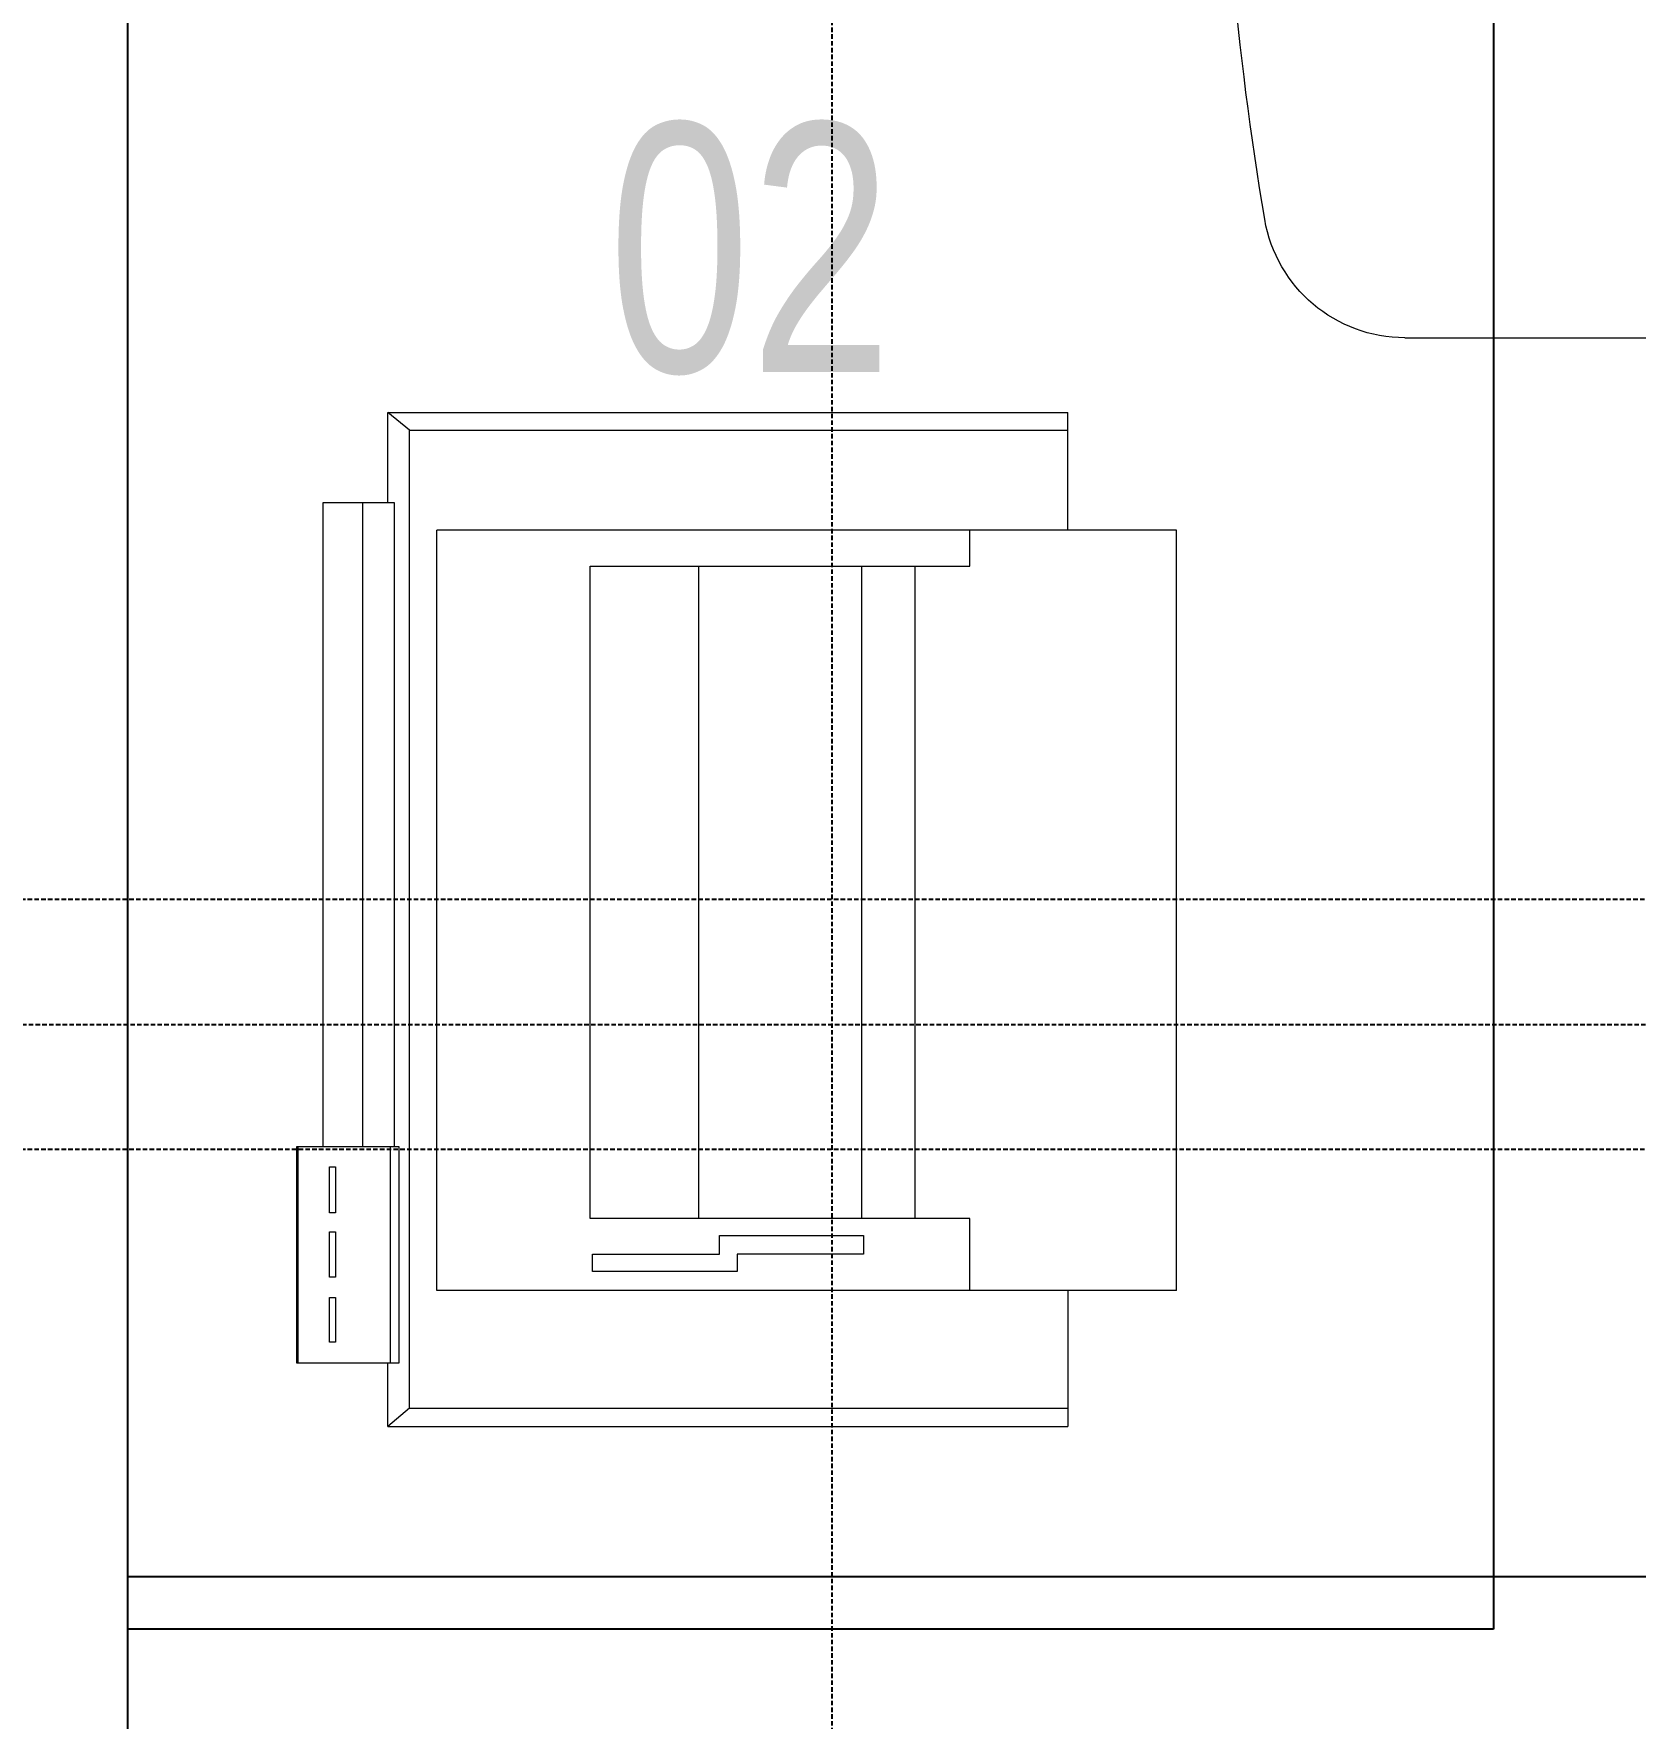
# Model space of a CAD drawing. Extents: x -12260 to 57327, y -29287 to 19916.
# Drawn here: x 19182 to 19745, y 2598 to 3190 of the extents above; entities that cross this region are included whole.
import ezdxf

# ---------------------------------------------------------------- set-up
doc = ezdxf.new("R2010")
doc.units = 0
doc.header["$LTSCALE"] = 0.25
doc.linetypes.add('DASHDOT', pattern=[25.4, 12.7, -6.35, 0, -6.35])
doc.linetypes.add('HIDDEN', pattern=[9.525, 6.35, -3.175])
for name, color, linetype, lineweight in [('01-First Floor-FUR$0$72_EGR_EQP_TAG', 142, 'Continuous', 5), ('01-First Floor-FUR$0$LOADING', 253, 'Continuous', 5), ('01-First Floor-FUR$0$Walls', 251, 'Continuous', 5), ('E-LITE-CLNG-CNDT', 6, 'DASHDOT', 35), ('E-POWR-FLOR-CNDT', 6, 'HIDDEN', 25)]:
    doc.layers.add(name, color=color, linetype=linetype, lineweight=lineweight)
doc.layers.add('01-First Floor-FUR$0$FALSE CEILING', color=251, linetype='Continuous')
doc.styles.add('01-First Floor-FUR$0$X3G_ENTITY_257CFD', font='swisscl.ttf', dxfattribs={"height": 200})

# ---------------------------------------------------------------- blocks, each defined once
blk = doc.blocks.new('01-First Floor-FUR$0$ITPPLT2C-P')
at = {"color": 0}
for p, q in [((0.02286, 0.03177), (0.26184, 0.03177)), ((0.03041, 0.02557), (0.02286, 0.03177)), ((0.02286, 0), (0.02286, 0.03177)), ((0.26184, -0.00959), (0.26184, 0.03177)), ((0.03041, -0.31823), (0.03041, 0.02557)), ((0.03041, 0.02557), (0.26184, 0.02557)), ((0, 0), (0, -0.22622)), ((0.02518, 0), (0, 0)), ((0.01395, 0), (0.01395, -0.22622)), ((0.02518, 0), (0.01395, 0)), ((0.02518, -0.22622), (0.02518, 0)), ((0.0401, -0.27688), (0.0401, -0.00959)), ((0.3, -0.00959), (0.0401, -0.00959)), ((0.22741, -0.02218), (0.22741, -0.00959)), ((0.3, -0.27688), (0.3, -0.00959)), ((0.09395, -0.2515), (0.09395, -0.02218)), ((0.09395, -0.02218), (0.22741, -0.02218)), ((0.13211, -0.2515), (0.13211, -0.02218)), ((0.18945, -0.2515), (0.18945, -0.02218)), ((0.20824, -0.2515), (0.20824, -0.02218)), ((-0.0091, -0.22622), (0.02673, -0.22622)), ((-0.0091, -0.30235), (-0.0091, -0.22622)), ((-0.00872, -0.22622), (0.02363, -0.22622)), ((-0.00872, -0.30235), (-0.00872, -0.22622)), ((0, -0.22622), (0.02518, -0.22622)), ((0.01395, -0.22622), (0.02518, -0.22622)), ((0.02363, -0.22622), (0.02363, -0.30235)), ((0.02673, -0.22622), (0.02673, -0.30235)), ((0.00232, -0.24947), (0.00232, -0.23339)), ((0.00232, -0.23339), (0.00446, -0.23339)), ((0.00446, -0.23339), (0.00446, -0.24947)), ((0.00446, -0.24947), (0.00232, -0.24947)), ((0.22741, -0.2515), (0.09395, -0.2515)), ((0.22741, -0.27688), (0.22741, -0.2515)), ((0.00232, -0.27213), (0.00232, -0.25625)), ((0.00232, -0.25625), (0.00446, -0.25625)), ((0.00446, -0.25625), (0.00446, -0.27213)), ((0.13947, -0.2575), (0.19003, -0.2575)), ((0.13947, -0.26409), (0.13947, -0.2575)), ((0.19003, -0.2575), (0.19003, -0.26409)), ((0.09472, -0.2701), (0.09472, -0.26409)), ((0.09472, -0.26409), (0.13947, -0.26409)), ((0.19003, -0.26409), (0.14567, -0.26409)), ((0.14567, -0.26409), (0.14567, -0.2701)), ((0.00446, -0.27213), (0.00232, -0.27213)), ((0.14567, -0.2701), (0.09472, -0.2701)), ((0.3, -0.27688), (0.0401, -0.27688)), ((0.26184, -0.27688), (0.26184, -0.32462)), ((0.00232, -0.29499), (0.00232, -0.2793)), ((0.00232, -0.2793), (0.00446, -0.2793)), ((0.00446, -0.2793), (0.00446, -0.29499)), ((0.00446, -0.29499), (0.00232, -0.29499)), ((0.02673, -0.30235), (-0.0091, -0.30235)), ((0.02363, -0.30235), (-0.00872, -0.30235)), ((0.02286, -0.32462), (0.02286, -0.30235)), ((0.03041, -0.31823), (0.02286, -0.32462)), ((0.03041, -0.31823), (0.26184, -0.31823)), ((0.02286, -0.32462), (0.26184, -0.32462))]:
    blk.add_line(p, q, dxfattribs=at)
blk = doc.blocks.new('01-First Floor-FUR$0$GF21018-P')
at = {"color": 0}
blk.add_line((0.22049, 0.47563), (0.22049, 0.0675), dxfattribs=at)
for centre, radius, start, end in [((-0.0001, -0.52948), 1.06948, 80.36712, 99.63288), ((0.17049, 0.47563), 0.05, 0, 80.36712)]:
    blk.add_arc(centre, radius, start, end, dxfattribs=at)
blk = doc.blocks.new('01-First Floor-FUR')
at = {"layer": '01-First Floor-FUR$0$FALSE CEILING'}
for p, q in [((19695.56, 4530, -0.1), (19695.56, 2629.1, -0.1)), ((19695.56, 2629.1, -0.1), (19215.56, 2629.1, -0.1))]:
    blk.add_line(p, q, dxfattribs=at)
at = {"layer": '01-First Floor-FUR$0$FALSE CEILING', "linetype": 'Continuous'}
blk.add_line((19215.56, 2647.62), (23215.47, 2647.62), dxfattribs=at)
at = {"layer": '01-First Floor-FUR$0$FALSE CEILING', "elevation": 0}
blk.add_lwpolyline([(23215.47, 1447.62), (19215.56, 1447.62), (19215.56, 5010), (23215.47, 5010)], close=True, dxfattribs=at)
at = {"layer": '01-First Floor-FUR$0$LOADING'}
for p, q in [((19695.56, 4530, -0.1), (19695.56, 2629.1, -0.1)), ((19695.56, 2629.1, -0.1), (19215.56, 2629.1, -0.1))]:
    blk.add_line(p, q, dxfattribs=at)
at = {"layer": '01-First Floor-FUR$0$Walls'}
blk.add_line((19215.56, 1447.62), (19215.56, 5010), dxfattribs=at)
at = {"layer": '01-First Floor-FUR$0$LOADING', "extrusion": (7.77426e-06, 2.24021e-05, 1), "xscale": -1000, "yscale": 1000.000000000001, "zscale": 1000, "rotation": 90.00141075505213}
blk.add_blockref('01-First Floor-FUR$0$GF21018-P', (20140.04, 3303.57, 0.13), dxfattribs=at)
at = {"layer": '01-First Floor-FUR$0$LOADING', "extrusion": (-7.77425e-06, 2.55393e-17, -1), "xscale": -1000, "yscale": 999.9999999999976, "zscale": 1000}
blk.add_blockref('01-First Floor-FUR$0$ITPPLT2C-P', (-19284.06, 3024.98, -0.05), dxfattribs=at)
at = {"layer": '01-First Floor-FUR$0$72_EGR_EQP_TAG', "insert": (19434.29, 3158.5, -0.1), "char_height": 87.473, "attachment_point": 2, "style": '01-First Floor-FUR$0$X3G_ENTITY_257CFD'}
blk.add_mtext('02', dxfattribs=at)

msp = doc.modelspace()

# ---------------------------------------------------------------- linework, layer by layer
at = {"layer": 'E-POWR-FLOR-CNDT'}
for points in [[(25215.56, 7052.56), (24924.25, 6739.87), (24924.25, 2960.63, -0.414214), (24849.25, 2885.63), (6785.8, 2885.63, -0.357236), (6712.27, 2945.85), (6553.26, 3736.89)], [(25215.56, 25.93), (24999.25, 25.93, -0.414214), (24924.25, 100.93), (24924.25, 2722.71, 0.414214), (24849.25, 2797.71), (6693.24, 2797.71, -0.392468), (6618.45, 2867.11), (6553.26, 3736.89)], [(6553.26, 3736.89), (6683.6, 2905.06, 0.369387), (6757.7, 2841.67), (24947.51, 2841.67, 0.191985), (24999.11, 2862.24), (25215.56, 3067.44)]]:
    msp.add_lwpolyline(points, format="xyb", dxfattribs=at)
at = {"layer": 'E-POWR-FLOR-CNDT', "elevation": 0}
msp.add_lwpolyline([(21673.38, 1571.37), (21549.63, 1695.11), (19563.05, 1695.11, -0.414214), (19463.05, 1795.11), (19463.05, 3201.83), (19339.31, 3325.58)], format="xyb", dxfattribs=at)

# ---------------------------------------------------------------- block references
at = {"layer": 'E-LITE-CLNG-CNDT'}
msp.add_blockref('01-First Floor-FUR', (0, 0), dxfattribs=at)

doc.saveas('drawing.dxf')
